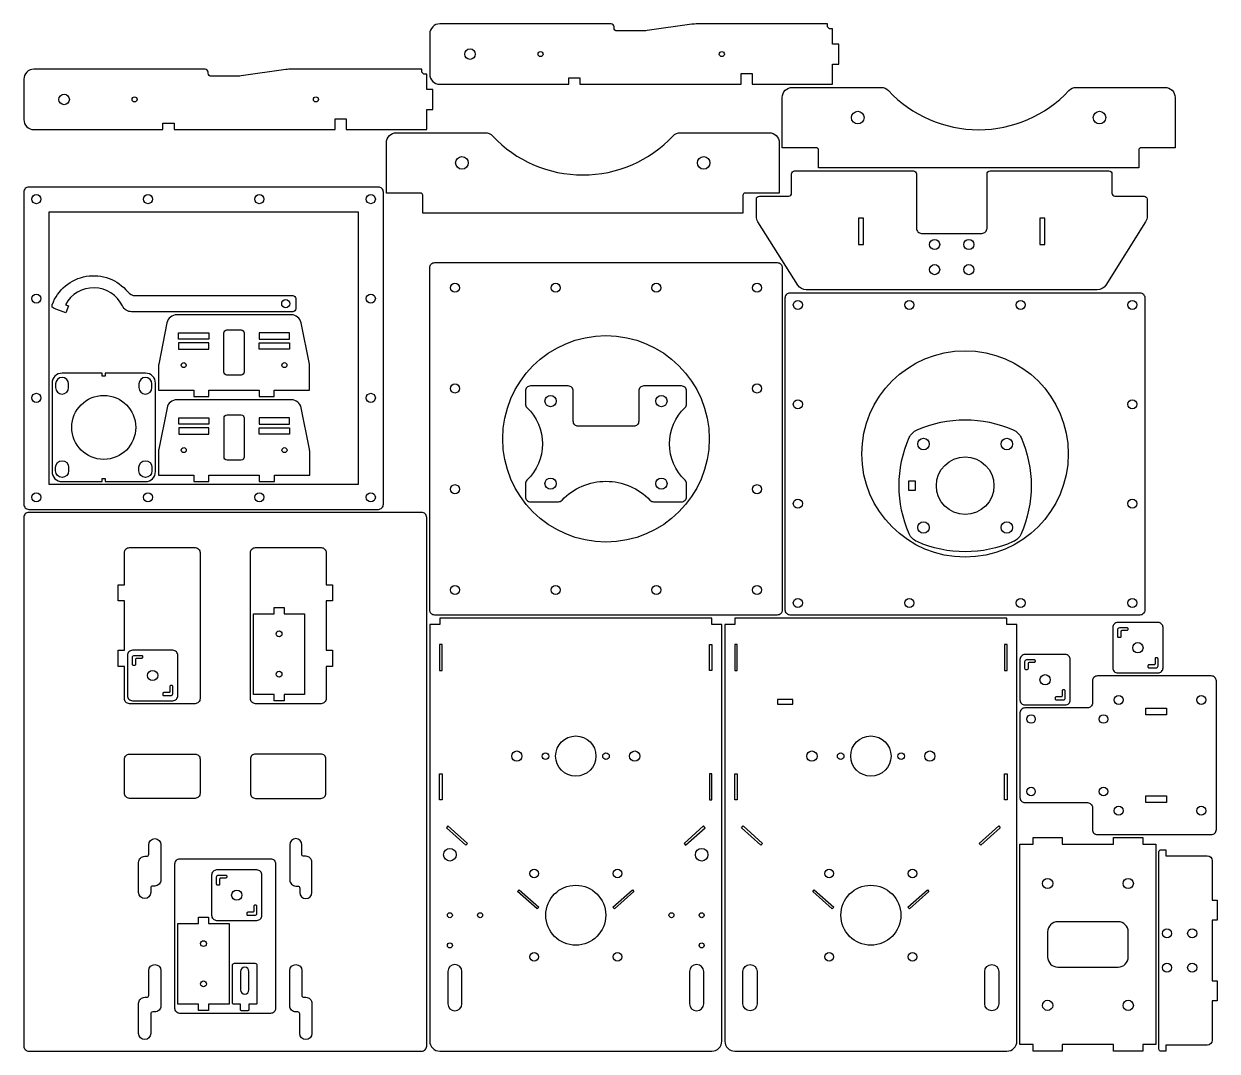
# Model space of a CAD drawing. Extents: x 5986 to 7171, y 10563 to 11583.
import ezdxf

# ---------------------------------------------------------------- set-up
doc = ezdxf.new("R2010")
doc.units = 0

# ---------------------------------------------------------------- blocks, each defined once
blk = doc.blocks.new('Part1808430093', base_point=(-230.4, -86.3))
at = {"layer": '1'}
blk.add_lwpolyline([(-179.6, 0), (-179.6, -80), (-200, -80), (-200, -86.3), (-210, -86.3), (-210, -80), (-230.4, -80), (-230.4, 0), (-210, 0), (-210, 6.3), (-200, 6.3), (-200, 0)], close=True, dxfattribs=at)
for centre in [(-205, -20), (-205, -60)]:
    blk.add_circle(centre, 2.9, dxfattribs=at)
blk = doc.blocks.new('Part1031060635', base_point=(-12.5, -26.5))
at = {"layer": '1'}
for points in [[(12.5, 18, 0.4142136), (10.5, 20), (-10.5, 20, 0.4142136), (-12.5, 18), (-12.5, -19, 0.4142136), (-11.5, -20), (-4.5, -20), (-4.5, -25.5, 0.4142136), (-3.5, -26.5), (3.5, -26.5, 0.4142136), (4.5, -25.5), (4.5, -20), (11.5, -20, 0.4142136), (12.5, -19)], [(4.25, 12, 1), (-4.25, 12), (-4.25, -6, 1), (4.25, -6)]]:
    blk.add_lwpolyline(points, format="xyb", close=True, dxfattribs=at)
blk = doc.blocks.new('Part906946789', base_point=(-25, -25))
at = {"layer": '1'}
for points in [[(25, 20, 0.414214), (20, 25), (-20, 25, 0.414214), (-25, 20), (-25, -20, 0.414214), (-20, -25), (20, -25, 0.414214), (25, -20)], [(-10, 19), (-10, 18, -0.414214), (-11, 17), (-16, 17, 0.414214), (-17, 16), (-17, 11, -0.414214), (-18, 10), (-19, 10, -0.414214), (-20, 11), (-20, 18, -0.414214), (-18, 20), (-11, 20, -0.414214)], [(20, -11, 0.414214), (19, -10), (18, -10, 0.414214), (17, -11), (17, -16, -0.414214), (16, -17), (11, -17, 0.414214), (10, -18), (10, -19, 0.414214), (11, -20), (18, -20, 0.414214), (20, -18)]]:
    blk.add_lwpolyline(points, format="xyb", close=True, dxfattribs=at)
blk.add_circle((0, 0), 5.1, dxfattribs=at)
blk = doc.blocks.new('Part255556678', base_point=(-230.4, -86.3))
at = {"layer": '1'}
blk.add_lwpolyline([(-179.6, 0), (-179.6, -80), (-200, -80), (-200, -86.3), (-210, -86.3), (-210, -80), (-230.4, -80), (-230.4, 0), (-210, 0), (-210, 6.3), (-200, 6.3), (-200, 0)], close=True, dxfattribs=at)
for centre in [(-205, -20), (-205, -60)]:
    blk.add_circle(centre, 2.9, dxfattribs=at)
blk = doc.blocks.new('Part275274860', base_point=(-25, -25))
at = {"layer": '1'}
for points in [[(25, 20, 0.414214), (20, 25), (-20, 25, 0.414214), (-25, 20), (-25, -20, 0.414214), (-20, -25), (20, -25, 0.414214), (25, -20)], [(-10, 19), (-10, 18, -0.414214), (-11, 17), (-16, 17, 0.414214), (-17, 16), (-17, 11, -0.414214), (-18, 10), (-19, 10, -0.414214), (-20, 11), (-20, 18, -0.414214), (-18, 20), (-11, 20, -0.414214)], [(20, -11, 0.414214), (19, -10), (18, -10, 0.414214), (17, -11), (17, -16, -0.414214), (16, -17), (11, -17, 0.414214), (10, -18), (10, -19, 0.414214), (11, -20), (18, -20, 0.414214), (20, -18)]]:
    blk.add_lwpolyline(points, format="xyb", close=True, dxfattribs=at)
blk.add_circle((0, 0), 5.1, dxfattribs=at)
blk = doc.blocks.new('Part', base_point=(-200, -267.5))
at = {"layer": '1'}
for points in [[(200, 262.5, 0.4142136), (195, 267.5), (-195, 267.5, 0.4142136), (-200, 262.5), (-200, -262.5, 0.4142136), (-195, -267.5), (195, -267.5, 0.4142136), (200, -262.5)], [(-25, 227.5), (-25, 82.5, -0.4142136), (-30, 77.5), (-95.15, 77.5, -0.4142136), (-100.15, 82.5), (-100.15, 114.5), (-106.5, 114.5), (-106.5, 130.5), (-100.15, 130.5), (-100.15, 179.5), (-106.5, 179.5), (-106.5, 195.5), (-100.15, 195.5), (-100.15, 227.5, -0.4142136), (-95.15, 232.5), (-30, 232.5, -0.4142136)], [(106.5, 195.5), (106.5, 179.5), (100.15, 179.5), (100.15, 130.5), (106.5, 130.5), (106.5, 114.5), (100.15, 114.5), (100.15, 82.5, -0.4142136), (95.15, 77.5), (30, 77.5, -0.4142136), (25, 82.5), (25, 227.5, -0.4142136), (30, 232.5), (95.15, 232.5, -0.4142136), (100.15, 227.5), (100.15, 195.5)], [(-25, 22.5), (-25, -11.5, -0.4142136), (-30, -16.5), (-95, -16.5, -0.4142136), (-100, -11.5), (-100, 22.5, -0.4142136), (-95, 27.5), (-30, 27.5, -0.4142136)], [(100, 22.5, 0.4142136), (95, 27.5), (30, 27.5, 0.4142136), (25, 22.5), (25, -11.5, 0.4142136), (30, -16.5), (95, -16.5, 0.4142136), (100, -11.5)], [(-64, -62.5), (-64, -97.5, -0.4142136), (-70, -103.5), (-72, -103.5, 0.4142136), (-74, -105.5), (-74, -110, -1), (-86, -110), (-86, -80, -0.4142136), (-80, -74), (-78, -74, 0.4142136), (-76, -72), (-76, -62.5, -1)], [(86, -80, 0.4142136), (80, -74), (78, -74, -0.4142136), (76, -72), (76, -62.5, 1), (64, -62.5), (64, -97.5, 0.4142136), (70, -103.5), (72, -103.5, -0.4142136), (74, -105.5), (74, -110, 1), (86, -110)], [(50, -81.5), (50, -225, -0.4142136), (45, -230), (-45, -230, -0.4142136), (-50, -225), (-50, -81.5, -0.4142136), (-45, -76.5), (45, -76.5, -0.4142136)], [(-64, -187.5), (-64, -222.5, -0.4142136), (-70, -228.5), (-72, -228.5, 0.4142136), (-74, -230.5), (-74, -250, -1), (-86, -250), (-86, -220, -0.4142136), (-80, -214), (-78, -214, 0.4142136), (-76, -212), (-76, -187.5, -1)], [(86, -220), (86, -250, -1), (74, -250), (74, -230.5, 0.4142136), (72, -228.5), (70, -228.5, -0.4142136), (64, -222.5), (64, -187.5, -1), (76, -187.5), (76, -212, 0.4142136), (78, -214), (80, -214, -0.4142136)]]:
    blk.add_lwpolyline(points, format="xyb", close=True, dxfattribs=at)
blk = doc.blocks.new('Part1717351103', base_point=(-75, -6.3))
at = {"layer": '1'}
for points in [[(75, 24, 0.049389), (74.8, 26), (66.6, 67, 0.357511), (56.8, 75), (-56.8, 75, 0.357511), (-66.6, 67), (-74.8, 26, 0.049389), (-75, 24), (-75, 0), (-40, 0), (-40, -6.3), (-25, -6.3), (-25, 0), (25, 0), (25, -6.3), (40, -6.3), (40, 0), (75, 0)], [(10, 57), (10, 18, -0.414214), (7, 15), (-7, 15, -0.414214), (-10, 18), (-10, 57, -0.414214), (-7, 60), (7, 60, -0.414214)]]:
    blk.add_lwpolyline(points, format="xyb", close=True, dxfattribs=at)
for points in [[(-25, 57.2), (-25, 50.8), (-55, 50.8), (-55, 57.2)], [(55, 57.2), (25, 57.2), (25, 50.8), (55, 50.8)], [(-25, 47.2), (-55, 47.2), (-55, 40.8), (-25, 40.8)], [(55, 47.2), (55, 40.8), (25, 40.8), (25, 47.2)]]:
    blk.add_lwpolyline(points, close=True, dxfattribs=at)
for centre in [(-50, 25), (50, 25)]:
    blk.add_circle(centre, 2.5, dxfattribs=at)
blk = doc.blocks.new('Part1711194050', base_point=(-75, -6.3))
at = {"layer": '1'}
for points in [[(75, 24, 0.049389), (74.8, 26), (66.6, 67, 0.357511), (56.8, 75), (-56.8, 75, 0.357511), (-66.6, 67), (-74.8, 26, 0.049389), (-75, 24), (-75, 0), (-40, 0), (-40, -6.3), (-25, -6.3), (-25, 0), (25, 0), (25, -6.3), (40, -6.3), (40, 0), (75, 0)], [(10, 57), (10, 18, -0.414214), (7, 15), (-7, 15, -0.414214), (-10, 18), (-10, 57, -0.414214), (-7, 60), (7, 60, -0.414214)]]:
    blk.add_lwpolyline(points, format="xyb", close=True, dxfattribs=at)
for points in [[(-25, 57.2), (-25, 50.8), (-55, 50.8), (-55, 57.2)], [(55, 57.2), (25, 57.2), (25, 50.8), (55, 50.8)], [(-25, 47.2), (-55, 47.2), (-55, 40.8), (-25, 40.8)], [(55, 47.2), (55, 40.8), (25, 40.8), (25, 47.2)]]:
    blk.add_lwpolyline(points, close=True, dxfattribs=at)
for centre in [(-50, 25), (50, 25)]:
    blk.add_circle(centre, 2.5, dxfattribs=at)
blk = doc.blocks.new('Part242337632', base_point=(-41.3, 6.9))
at = {"layer": '1'}
blk.add_lwpolyline([(200.7, 21), (200.7, 11, -0.414214), (197.7, 8), (37.7, 8, -0.28892), (28.6, 13.7, 0.61458), (-28, 15), (-25, 13.9), (-27.6, 6.9), (-39.3, 11.1, -0.414277), (-41.1, 15, -0.581713), (33.9, 27.7, 0.22518), (41.6, 24), (197.7, 24, -0.414214)], format="xyb", close=True, dxfattribs=at)
blk.add_circle((190.7, 16), 4, dxfattribs=at)
blk = doc.blocks.new('Part919151551', base_point=(-51.365, -53.865))
at = {"layer": '1'}
for points in [[(51.365, 43.865, 0.41421356), (41.365, 53.865), (1.5, 53.865), (1.5, 50.865), (-1.5, 50.865), (-1.5, 53.865), (-41.365, 53.865, 0.41421356), (-51.365, 43.865), (-51.365, -43.865, 0.41421356), (-41.365, -53.865), (-1.5, -53.865), (-1.5, -50.865), (1.5, -50.865), (1.5, -53.865), (41.365, -53.865, 0.41421356), (51.365, -43.865)], [(-34.865, 43.115, 1), (-47.865, 43.115), (-47.865, 39.615, 1), (-34.865, 39.615)], [(47.865, 43.115, 1), (34.865, 43.115), (34.865, 39.615, 1), (47.865, 39.615)], [(-34.865, -39.615), (-34.865, -43.115, -1), (-47.865, -43.115), (-47.865, -39.615, -1)], [(47.865, -39.615), (47.865, -43.115, -1), (34.865, -43.115), (34.865, -39.615, -1)]]:
    blk.add_lwpolyline(points, format="xyb", close=True, dxfattribs=at)
blk.add_circle((0, 0), 31.75, dxfattribs=at)
blk = doc.blocks.new('Part726582184', base_point=(0, 0))
at = {"layer": '1'}
blk.add_lwpolyline([(357, 315, 0.414214), (352, 320), (5, 320, 0.414214), (0, 315), (0, 5, 0.414214), (5, 0), (352, 0, 0.414214), (357, 5)], format="xyb", close=True, dxfattribs=at)
blk.add_lwpolyline([(332, 295.5), (332, 24.5), (25, 24.5), (25, 295.5)], close=True, dxfattribs=at)
for centre in [(12.5, 308), (123.2, 308), (233.8, 308), (344.5, 308), (12.5, 209.3), (344.5, 209.3), (12.5, 110.7), (344.5, 110.7), (12.5, 12), (123.2, 12), (233.8, 12), (344.5, 12)]:
    blk.add_circle(centre, 4.5, dxfattribs=at)
blk = doc.blocks.new('Part1870898065')
at = {"layer": '1'}
blk.add_lwpolyline([(406.2, 40), (400, 40), (400, 55), (397, 55), (395, 57), (395, 60), (265.8, 60, 0.034788), (260.2, 59.6), (215.8, 53.4, -0.034788), (210.2, 53), (186, 53, -0.414214), (183, 56), (183, 57, 0.414214), (180, 60), (10, 60, 0.414214), (0, 50), (0, 10, 0.414214), (10, 0), (138.1, 0), (138.1, 6.3), (149.1, 6.3), (149.1, 0), (309.1, 0), (309.1, 10.9), (320.1, 10.9), (320.1, 0), (400, 0), (400, 20), (406.2, 20)], format="xyb", close=True, dxfattribs=at)
for centre, radius in [((40, 30), 5.25), ((110, 30), 2.5), ((290, 30), 2.5)]:
    blk.add_circle(centre, radius, dxfattribs=at)
blk = doc.blocks.new('Part981039578')
at = {"layer": '1'}
blk.add_lwpolyline([(406.2, 40), (400, 40), (400, 55), (397, 55), (395, 57), (395, 60), (265.8, 60, 0.034788), (260.2, 59.6), (215.8, 53.4, -0.034788), (210.2, 53), (186, 53, -0.414214), (183, 56), (183, 57, 0.414214), (180, 60), (10, 60, 0.414214), (0, 50), (0, 10, 0.414214), (10, 0), (138.1, 0), (138.1, 6.3), (149.1, 6.3), (149.1, 0), (309.1, 0), (309.1, 10.9), (320.1, 10.9), (320.1, 0), (400, 0), (400, 20), (406.2, 20)], format="xyb", close=True, dxfattribs=at)
for centre, radius in [((40, 30), 5.25), ((110, 30), 2.5), ((290, 30), 2.5)]:
    blk.add_circle(centre, radius, dxfattribs=at)
blk = doc.blocks.new('Part2044472294', base_point=(-195, 0))
at = {"layer": '1'}
blk.add_lwpolyline([(195, 70), (195, 20), (161, 20, 0.414214), (159, 18), (159, 0), (-159, 0), (-159, 18, 0.414214), (-161, 20), (-195, 20), (-195, 70, -0.414214), (-185, 80), (-96.9, 80, -0.207329), (-89.6, 76.8, 0.433283), (89.6, 76.8, -0.207329), (96.9, 80), (185, 80, -0.414214)], format="xyb", close=True, dxfattribs=at)
for centre in [(-120, 50), (120, 50)]:
    blk.add_circle(centre, 6.25, dxfattribs=at)
blk = doc.blocks.new('Part975162457', base_point=(-160, 0))
at = {"layer": '1'}
blk.add_lwpolyline([(0, 110, 0.414214), (-5, 115), (-42.5, 115, 0.414214), (-47.5, 110), (-47.5, 80, -0.414214), (-52.5, 75), (-107.5, 75, -0.414214), (-112.5, 80), (-112.5, 110, 0.414214), (-117.5, 115), (-155, 115, 0.414214), (-160, 110), (-160, 97.2, 0.204335), (-158.5, 93.6, -0.426476), (-158.5, 21.4, 0.204335), (-160, 17.8), (-160, 5, 0.414214), (-155, 0), (-127.2, 0, 0.206039), (-123.6, 1.6, -0.430347), (-36.4, 1.6, 0.206039), (-32.8, 0), (-5, 0, 0.414214), (0, 5), (0, 17.8, 0.204335), (-1.5, 21.4, -0.426476), (-1.5, 93.6, 0.204335), (0, 97.2)], format="xyb", close=True, dxfattribs=at)
for centre in [(-135, 100), (-25, 100), (-135, 18), (-25, 18)]:
    blk.add_circle(centre, 5.6, dxfattribs=at)
blk = doc.blocks.new('Part1407810453', base_point=(-175, -175))
at = {"layer": '1'}
blk.add_lwpolyline([(175, 170), (175, -170, -0.414214), (170, -175), (-170, -175, -0.414214), (-175, -170), (-175, 170, -0.414214), (-170, 175), (170, 175, -0.414214)], format="xyb", close=True, dxfattribs=at)
for centre, radius in [((-150, 150), 4.5), ((-50, 150), 4.5), ((50, 150), 4.5), ((150, 150), 4.5), ((0, 0), 102.5), ((-150, 50), 4.5), ((150, 50), 4.5), ((-150, -50), 4.5), ((150, -50), 4.5), ((-150, -150), 4.5), ((-50, -150), 4.5), ((50, -150), 4.5), ((150, -150), 4.5)]:
    blk.add_circle(centre, radius, dxfattribs=at)
blk = doc.blocks.new('Part1364890762', base_point=(-145, -215))
at = {"layer": '1'}
for points in [[(145, 208.7), (135, 208.7), (135, 215), (-135, 215), (-135, 208.7), (-145, 208.7), (-145, -205, 0.414214), (-135, -215), (135, -215, 0.414214), (145, -205)], [(-113, -136, 1), (-127, -136), (-127, -168, 1), (-113, -168)], [(127, -136, 1), (113, -136), (113, -168, 1), (127, -168)]]:
    blk.add_lwpolyline(points, format="xyb", close=True, dxfattribs=at)
for points in [[(-132.8, 188.9), (-135.2, 188.9), (-135.2, 162.9), (-132.8, 162.9)], [(135.2, 188.9), (135.2, 162.9), (132.8, 162.9), (132.8, 188.9)], [(-132.8, 60.4), (-132.8, 34.4), (-135.2, 34.4), (-135.2, 60.4)], [(135.2, 60.4), (132.8, 60.4), (132.8, 34.4), (135.2, 34.4)], [(-107.5, -8.7), (-126.9, 8.6), (-128.4, 6.9), (-109.1, -10.4)], [(128.4, 6.9), (126.9, 8.6), (107.5, -8.7), (109.1, -10.4)], [(-36.8, -72.1), (-38.3, -73.8), (-57.7, -56.5), (-56.2, -54.8)], [(57.7, -56.5), (38.3, -73.8), (36.8, -72.1), (56.2, -54.8)]]:
    blk.add_lwpolyline(points, close=True, dxfattribs=at)
for centre, radius in [((0, 78), 20), ((-58.5, 78), 5.1), ((58.5, 78), 5.1), ((-30, 78), 3.25), ((30, 78), 3.25), ((-125, -20), 6.25), ((125, -20), 6.25), ((-41.4, -38.6), 4.25), ((41.4, -38.6), 4.25), ((0, -80), 29.8), ((-125, -80), 2.5), ((-95, -80), 2.5), ((95, -80), 2.5), ((125, -80), 2.5), ((-125, -110), 2.5), ((-41.4, -121.4), 4.25), ((41.4, -121.4), 4.25), ((125, -110), 2.5)]:
    blk.add_circle(centre, radius, dxfattribs=at)
blk = doc.blocks.new('Part1203016374', base_point=(-145, -215))
at = {"layer": '1'}
for points in [[(145, 208.7), (135, 208.7), (135, 215), (-135, 215), (-135, 208.7), (-145, 208.7), (-145, -205, 0.414214), (-135, -215), (135, -215, 0.414214), (145, -205)], [(-113, -136), (-113, -168, -1), (-127, -168), (-127, -136, -1)], [(127, -136), (127, -168, -1), (113, -168), (113, -136, -1)]]:
    blk.add_lwpolyline(points, format="xyb", close=True, dxfattribs=at)
for points in [[(-132.8, 188.9), (-135.2, 188.9), (-135.2, 162.9), (-132.8, 162.9)], [(135.2, 188.9), (132.8, 188.9), (132.8, 162.9), (135.2, 162.9)], [(-77.4, 134.3), (-92.6, 134.3), (-92.6, 129.4), (-77.4, 129.4)], [(-132.8, 60.4), (-132.8, 34.4), (-135.2, 34.4), (-135.2, 60.4)], [(135.2, 60.4), (135.2, 34.4), (132.8, 34.4), (132.8, 60.4)], [(-107.5, -8.7), (-109.1, -10.4), (-128.4, 6.9), (-126.9, 8.6)], [(128.4, 6.9), (109.1, -10.4), (107.5, -8.7), (126.9, 8.6)], [(-36.8, -72.1), (-38.3, -73.8), (-57.7, -56.5), (-56.2, -54.8)], [(57.7, -56.5), (38.3, -73.8), (36.8, -72.1), (56.2, -54.8)]]:
    blk.add_lwpolyline(points, close=True, dxfattribs=at)
for centre, radius in [((0, 78), 20), ((-58.5, 78), 5.1), ((58.5, 78), 5.1), ((-30, 78), 3.25), ((30, 78), 3.25), ((-41.4, -38.6), 4.25), ((41.4, -38.6), 4.25), ((0, -80), 29.8), ((-41.4, -121.4), 4.25), ((41.4, -121.4), 4.25)]:
    blk.add_circle(centre, radius, dxfattribs=at)
blk = doc.blocks.new('Part854902147', base_point=(-67.5, -106))
at = {"layer": '1'}
blk.add_lwpolyline([(67.5, 99.5), (67.5, -99.5), (54.5, -99.5), (54.5, -106), (25.5, -106), (25.5, -99.5), (-25.5, -99.5), (-25.5, -106), (-54.5, -106), (-54.5, -99.5), (-67.5, -99.5), (-67.5, 99.5), (-54.5, 99.5), (-54.5, 106), (-25.5, 106), (-25.5, 99.5), (25.5, 99.5), (25.5, 106), (54.5, 106), (54.5, 99.5)], close=True, dxfattribs=at)
blk.add_lwpolyline([(40, 12.5, 0.414214), (30, 22.5), (-30, 22.5, 0.414214), (-40, 12.5), (-40, -12.5, 0.414214), (-30, -22.5), (30, -22.5, 0.414214), (40, -12.5)], format="xyb", close=True, dxfattribs=at)
for centre in [(-40, 60.5), (40, 60.5), (-40, -60.5), (40, -60.5)]:
    blk.add_circle(centre, 5.1, dxfattribs=at)
blk = doc.blocks.new('Part1861372622', base_point=(-53, -100))
at = {"layer": '1'}
blk.add_lwpolyline([(4.7625, 50), (4.7625, 30), (0, 30), (0, -30), (4.7625, -30), (4.7625, -50), (0, -50), (0, -89, -0.414213562), (-5, -94), (-46, -94), (-46, -100), (-51, -100, -0.414213562), (-53, -98), (-53, 98, -0.414213562), (-51, 100), (-46, 100), (-46, 94), (-5, 94, -0.414213562), (0, 89), (0, 50)], format="xyb", close=True, dxfattribs=at)
for centre in [(-45, 17), (-20, 17), (-45, -17), (-20, -17)]:
    blk.add_circle(centre, 4.5, dxfattribs=at)
blk = doc.blocks.new('Part12577684', base_point=(-105, -78.79375))
at = {"layer": '1'}
blk.add_lwpolyline([(90, 73.79375, 0.4142135624), (85, 78.79375), (-28, 78.79375, 0.4142135624), (-33, 73.79375), (-33, 52, -0.4142135624), (-38, 47), (-100, 47, 0.4142135624), (-105, 42), (-105, -42, 0.4142135624), (-100, -47), (-38, -47, -0.4142135624), (-33, -52), (-33, -73.79375, 0.4142135624), (-28, -78.79375), (85, -78.79375, 0.4142135624), (90, -73.79375)], format="xyb", close=True, dxfattribs=at)
for points in [[(40.5, 46.775), (40.5, 40.175), (20.1, 40.175), (20.1, 46.775)], [(40.5, -40.175), (40.5, -46.775), (20.1, -46.775), (20.1, -40.175)]]:
    blk.add_lwpolyline(points, close=True, dxfattribs=at)
for centre, radius in [((-7, 55), 4.45), ((75, 55), 4.45), ((-94, 36), 4.25), ((-22, 36), 4.25), ((-94, -36), 4.25), ((-22, -36), 4.25), ((-7, -55), 4.45), ((75, -55), 4.45)]:
    blk.add_circle(centre, radius, dxfattribs=at)
blk = doc.blocks.new('Part1763033118', base_point=(-25, -25))
at = {"layer": '1'}
for points in [[(25, 20, 0.414214), (20, 25), (-20, 25, 0.414214), (-25, 20), (-25, -20, 0.414214), (-20, -25), (20, -25, 0.414214), (25, -20)], [(-10, 19), (-10, 18, -0.414214), (-11, 17), (-16, 17, 0.414214), (-17, 16), (-17, 11, -0.414214), (-18, 10), (-19, 10, -0.414214), (-20, 11), (-20, 18, -0.414214), (-18, 20), (-11, 20, -0.414214)], [(20, -11, 0.414214), (19, -10), (18, -10, 0.414214), (17, -11), (17, -16, -0.414214), (16, -17), (11, -17, 0.414214), (10, -18), (10, -19, 0.414214), (11, -20), (18, -20, 0.414214), (20, -18)]]:
    blk.add_lwpolyline(points, format="xyb", close=True, dxfattribs=at)
blk.add_circle((0, 0), 5.1, dxfattribs=at)
blk = doc.blocks.new('Part831316603', base_point=(-25, -25))
at = {"layer": '1'}
for points in [[(25, 20, 0.414214), (20, 25), (-20, 25, 0.414214), (-25, 20), (-25, -20, 0.414214), (-20, -25), (20, -25, 0.414214), (25, -20)], [(-10, 19), (-10, 18, -0.414214), (-11, 17), (-16, 17, 0.414214), (-17, 16), (-17, 11, -0.414214), (-18, 10), (-19, 10, -0.414214), (-20, 11), (-20, 18, -0.414214), (-18, 20), (-11, 20, -0.414214)], [(20, -11, 0.414214), (19, -10), (18, -10, 0.414214), (17, -11), (17, -16, -0.414214), (16, -17), (11, -17, 0.414214), (10, -18), (10, -19, 0.414214), (11, -20), (18, -20, 0.414214), (20, -18)]]:
    blk.add_lwpolyline(points, format="xyb", close=True, dxfattribs=at)
blk.add_circle((0, 0), 5.1, dxfattribs=at)
blk = doc.blocks.new('Part1778912068', base_point=(-65.6, -65.6))
at = {"layer": '1'}
blk.add_lwpolyline([(55.5, 47.8, -0.210512), (55.5, -47.8, -0.187364), (47.8, -55.5, -0.210512), (-47.8, -55.5, -0.187364), (-55.5, -47.8, -0.210512), (-55.5, 47.8, -0.187364), (-47.8, 55.5, -0.210512), (47.8, 55.5, -0.187364)], format="xyb", close=True, dxfattribs=at)
blk.add_lwpolyline([(-49.5, 4.8), (-49.5, -4.8), (-56, -4.8), (-56, 4.8)], close=True, dxfattribs=at)
for centre, radius in [((-41.4, 41.4), 5.75), ((41.4, 41.4), 5.75), ((0, 0), 28.6), ((-41.4, -41.4), 5.75), ((41.4, -41.4), 5.75)]:
    blk.add_circle(centre, radius, dxfattribs=at)
blk = doc.blocks.new('Part335069678', base_point=(-178.5, -160))
at = {"layer": '1'}
blk.add_lwpolyline([(178.5, 155), (178.5, -155, -0.414214), (173.5, -160), (-173.5, -160, -0.414214), (-178.5, -155), (-178.5, 155, -0.414214), (-173.5, 160), (173.5, 160, -0.414214)], format="xyb", close=True, dxfattribs=at)
for centre, radius in [((-166, 148), 4.5), ((-55.3, 148), 4.5), ((55.3, 148), 4.5), ((166, 148), 4.5), ((0, 0), 102.5), ((-166, 49.3), 4.5), ((166, 49.3), 4.5), ((-166, -49.3), 4.5), ((166, -49.3), 4.5), ((-166, -148), 4.5), ((-55.3, -148), 4.5), ((55.3, -148), 4.5), ((166, -148), 4.5)]:
    blk.add_circle(centre, radius, dxfattribs=at)
blk = doc.blocks.new('Part1521808972', base_point=(-194, -59))
at = {"layer": '1'}
blk.add_lwpolyline([(194, 31), (194, 13.9, -0.141219), (192.5, 8.6), (152.9, -54.3, -0.257909), (144.5, -59), (-144.5, -59, -0.257909), (-152.9, -54.3), (-192.5, 8.6, -0.141219), (-194, 13.9), (-194, 31, -0.414214), (-191, 34), (-162, 34, 0.414214), (-159, 37), (-159, 56, -0.414214), (-156, 59), (-38, 59, -0.414214), (-35, 56), (-35, 2, 0.414214), (-30, -3), (30, -3, 0.414214), (35, 2), (35, 56, -0.414214), (38, 59), (156, 59, -0.414214), (159, 56), (159, 37, 0.414214), (162, 34), (191, 34, -0.414214)], format="xyb", close=True, dxfattribs=at)
for points in [[(-87.5, 12), (-92.5, 12), (-92.5, -14), (-87.5, -14)], [(92.5, 12), (87.5, 12), (87.5, -14), (92.5, -14)]]:
    blk.add_lwpolyline(points, close=True, dxfattribs=at)
for centre in [(-17, -14), (17, -14), (-17, -39), (17, -39)]:
    blk.add_circle(centre, 5, dxfattribs=at)
blk = doc.blocks.new('Part2133325698', base_point=(-195, 0))
at = {"layer": '1'}
blk.add_lwpolyline([(195, 70), (195, 20), (161, 20, 0.414214), (159, 18), (159, 0), (-159, 0), (-159, 18, 0.414214), (-161, 20), (-195, 20), (-195, 70, -0.414214), (-185, 80), (-96.9, 80, -0.207329), (-89.6, 76.8, 0.433283), (89.6, 76.8, -0.207329), (96.9, 80), (185, 80, -0.414214)], format="xyb", close=True, dxfattribs=at)
for centre in [(-120, 50), (120, 50)]:
    blk.add_circle(centre, 6.25, dxfattribs=at)

msp = doc.modelspace()

# ---------------------------------------------------------------- block references
at = {"layer": '1'}
for name, p in [('Part981039578', (6388.9, 11522.5)), ('Part1870898065', (5985.9, 11477.5)), ('Part2133325698', (6738.9, 11439.5)), ('Part2044472294', (6345.9, 11394.5)), ('Part1521808972', (6713.2, 11318.5)), ('Part726582184', (5985.9, 11100.5)), ('Part1407810453', (6388.9, 10995.5)), ('Part242337632', (6013.9, 11295.6)), ('Part335069678', (6741.9, 10995.5)), ('Part1711194050', (6119.6, 11212.4)), ('Part919151551', (6013.9, 11128)), ('Part975162457', (6483.9, 11108)), ('Part1717351103', (6119.7, 11128)), ('Part1778912068', (6854.9, 11058.3)), ('Part', (5985.9, 10562.5)), ('Part255556678', (6213.9, 10910.5)), ('Part1364890762', (6388.9, 10562.5)), ('Part1203016374', (6681.9, 10562.5)), ('Part1763033118', (7067, 10938.1)), ('Part275274860', (6088.8, 10910.5)), ('Part831316603', (6974.9, 10906.3)), ('Part12577684', (6974.9, 10777.5)), ('Part854902147', (6974.9, 10562.5)), ('Part1861372622', (7112.9, 10562.5)), ('Part906946789', (6172.3, 10692.4)), ('Part1808430093', (6138.9, 10603)), ('Part1031060635', (6192.7, 10603))]:
    msp.add_blockref(name, p, dxfattribs=at)

doc.saveas('drawing.dxf')
